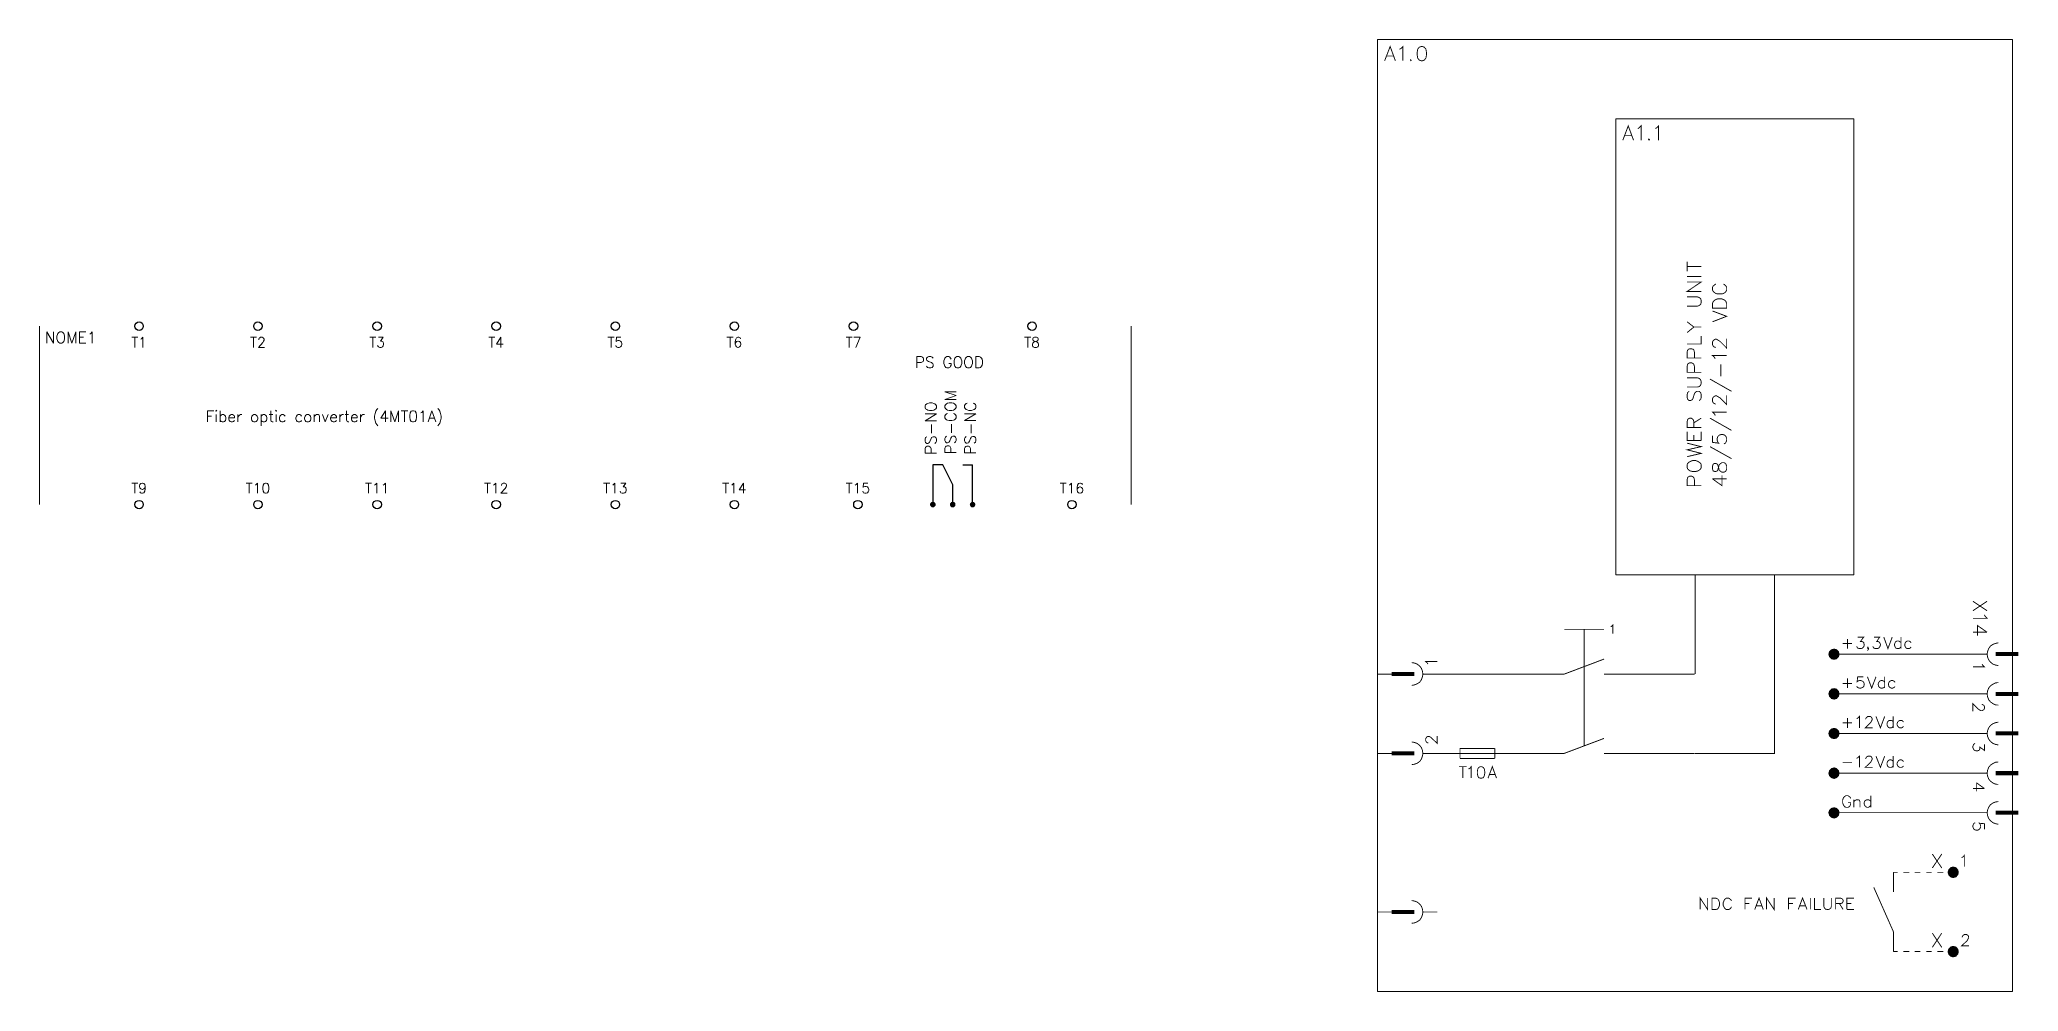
# Model space of a CAD drawing. Extents: x 90 to 441, y -78 to 91.
import ezdxf
from ezdxf.enums import TextEntityAlignment as Align

# ---------------------------------------------------------------- set-up
doc = ezdxf.new("R2010")
doc.units = 0
doc.header["$LTSCALE"] = 10
doc.header["$MEASUREMENT"] = 0
doc.layers.get('0').update_dxf_attribs({"linetype": 'CONTINUOUS'})
doc.styles.add('ROMANS', font='romans', dxfattribs={"height": 0.2})

msp = doc.modelspace()

# ---------------------------------------------------------------- hatches: boundary and pattern name
at = {"linetype": 'Continuous'}
for points in [[(247.82, 8.66), (247.72, 8.41), (248.76, 8.41), (248.71, 8.66)], [(247.72, 8.41), (247.82, 8.18), (248.71, 8.18), (248.76, 8.41)], [(248, 8.85), (247.82, 8.66), (248.71, 8.66), (248.48, 8.85)], [(247.82, 8.18), (248, 7.96), (248.48, 7.96), (248.71, 8.18)], [(248.26, 8.94), (248, 8.85), (248.48, 8.85), (248.48, 8.85)], [(248, 7.96), (248.48, 7.96), (248.26, 7.92), (248.26, 7.92)], [(251.34, 8.66), (251.28, 8.41), (252.27, 8.41), (252.23, 8.66)], [(251.28, 8.41), (251.34, 8.18), (252.23, 8.18), (252.27, 8.41)], [(251.51, 8.85), (251.34, 8.66), (252.23, 8.66), (252.04, 8.85)], [(251.34, 8.18), (251.51, 7.96), (252.04, 7.96), (252.23, 8.18)], [(251.78, 8.94), (251.51, 8.85), (252.04, 8.85), (252.04, 8.85)], [(251.51, 7.96), (252.04, 7.96), (251.78, 7.92), (251.78, 7.92)], [(254.9, 8.66), (254.81, 8.41), (255.83, 8.41), (255.73, 8.66)], [(254.81, 8.41), (254.9, 8.18), (255.73, 8.18), (255.83, 8.41)], [(255.07, 8.85), (254.9, 8.66), (255.73, 8.66), (255.57, 8.85)], [(254.9, 8.18), (255.07, 7.96), (255.57, 7.96), (255.73, 8.18)], [(255.29, 8.94), (255.07, 8.85), (255.57, 8.85), (255.57, 8.85)], [(255.07, 7.96), (255.57, 7.96), (255.29, 7.92), (255.29, 7.92)], [(407.81, -17.31), (407.46, -17.67), (409.18, -17.67), (408.83, -17.31)], [(408.35, -17.17), (407.81, -17.31), (408.83, -17.31), (408.83, -17.31)], [(407.46, -17.67), (407.31, -18.15), (409.31, -18.15), (409.18, -17.67)], [(407.31, -18.15), (407.46, -18.69), (409.18, -18.69), (409.31, -18.15)], [(407.46, -18.69), (407.81, -19.04), (408.83, -19.04), (409.18, -18.69)], [(407.81, -19.04), (408.83, -19.04), (408.35, -19.17), (408.35, -19.17)], [(441.07, -17.8), (441.07, -18.5), (437.03, -18.5), (437.03, -17.8)], [(329.74, -22.06), (329.74, -21.36), (333.8, -21.36), (333.8, -22.06)], [(407.81, -24.32), (407.46, -24.73), (409.18, -24.73), (408.83, -24.32)], [(408.35, -24.19), (407.81, -24.32), (408.83, -24.32), (408.83, -24.32)], [(407.46, -24.73), (407.31, -25.21), (409.31, -25.21), (409.18, -24.73)], [(407.31, -25.21), (407.46, -25.71), (409.18, -25.71), (409.31, -25.21)], [(407.46, -25.71), (407.81, -26.1), (408.83, -26.1), (409.18, -25.71)], [(407.81, -26.1), (408.83, -26.1), (408.35, -26.25), (408.35, -26.25)], [(441.07, -24.86), (441.07, -25.58), (437.03, -25.58), (437.03, -24.86)], [(407.81, -31.4), (407.46, -31.76), (409.18, -31.76), (408.83, -31.4)], [(408.35, -31.26), (407.81, -31.4), (408.83, -31.4), (408.83, -31.4)], [(407.46, -31.76), (407.31, -32.24), (409.31, -32.24), (409.18, -31.76)], [(407.31, -32.24), (407.46, -32.78), (409.18, -32.78), (409.31, -32.24)], [(407.46, -32.78), (407.81, -33.13), (408.83, -33.13), (409.18, -32.78)], [(407.81, -33.13), (408.83, -33.13), (408.35, -33.26), (408.35, -33.26)], [(441.07, -31.89), (441.07, -32.59), (437.03, -32.59), (437.03, -31.89)], [(329.74, -36.15), (329.74, -35.45), (333.8, -35.45), (333.8, -36.15)], [(407.81, -38.43), (407.46, -38.82), (409.18, -38.82), (408.83, -38.43)], [(408.35, -38.28), (407.81, -38.43), (408.83, -38.43), (408.83, -38.43)], [(407.46, -38.82), (407.31, -39.32), (409.31, -39.32), (409.18, -38.82)], [(407.31, -39.32), (407.46, -39.8), (409.18, -39.8), (409.31, -39.32)], [(407.46, -39.8), (407.81, -40.16), (408.83, -40.16), (409.18, -39.8)], [(407.81, -40.16), (408.83, -40.16), (408.35, -40.34), (408.35, -40.34)], [(441.07, -38.95), (441.07, -39.67), (437.03, -39.67), (437.03, -38.95)], [(407.81, -45.49), (407.46, -45.85), (409.18, -45.85), (408.83, -45.49)], [(408.35, -45.37), (407.81, -45.49), (408.83, -45.49), (408.83, -45.49)], [(407.46, -45.85), (407.31, -46.33), (409.31, -46.33), (409.18, -45.85)], [(407.31, -46.33), (407.46, -46.87), (409.18, -46.87), (409.31, -46.33)], [(407.46, -46.87), (407.81, -47.22), (408.83, -47.22), (409.18, -46.87)], [(407.81, -47.22), (408.83, -47.22), (408.35, -47.37), (408.35, -47.37)], [(441.07, -45.98), (441.07, -46.7), (437.03, -46.7), (437.03, -45.98)], [(428.99, -56.03), (428.63, -56.43), (430.36, -56.43), (430.01, -56.03)], [(429.47, -55.9), (428.99, -56.03), (430.01, -56.03), (430.01, -56.03)], [(428.63, -56.43), (428.48, -56.92), (430.49, -56.92), (430.36, -56.43)], [(428.48, -56.92), (428.63, -57.42), (430.36, -57.42), (430.49, -56.92)], [(428.63, -57.42), (428.99, -57.81), (430.01, -57.81), (430.36, -57.42)], [(428.99, -57.81), (430.01, -57.81), (429.47, -57.94), (429.47, -57.94)], [(329.74, -64.35), (329.74, -63.63), (333.8, -63.63), (333.8, -64.35)], [(428.99, -70.12), (428.63, -70.52), (430.36, -70.52), (430.01, -70.12)], [(429.47, -69.99), (428.99, -70.12), (430.01, -70.12), (430.01, -70.12)], [(428.63, -70.52), (428.48, -71.01), (430.49, -71.01), (430.36, -70.52)], [(428.48, -71.01), (428.63, -71.51), (430.36, -71.51), (430.49, -71.01)], [(428.63, -71.51), (428.99, -71.9), (430.01, -71.9), (430.36, -71.51)], [(428.99, -71.9), (430.01, -71.9), (429.47, -72.03), (429.47, -72.03)]]:
    msp.add_hatch(color=256, dxfattribs=at).paths.add_polyline_path(points)

# ---------------------------------------------------------------- linework, layer by layer
at = {"lineweight": 5}
for p, q in [((89.59, 8.41), (89.59, 40.11)), ((283.49, 40.11), (283.49, 8.41))]:
    msp.add_line(p, q, dxfattribs=at)
for p, q in [((250, 15.47), (248.26, 15.47)), ((248.26, 15.47), (248.26, 8.41)), ((251.78, 11.91), (250, 15.47)), ((253.56, 15.47), (255.29, 15.47)), ((255.29, 8.41), (255.29, 15.47)), ((251.78, 8.41), (251.78, 11.91)), ((248.26, 8.41), (248.26, 8.41)), ((251.78, 8.41), (251.78, 8.41)), ((255.29, 8.41), (255.29, 8.41))]:
    msp.add_line(p, q)
for points in [[(327.25, 91.04), (440.05, 91.04), (440.05, -78.09), (327.25, -78.09)], [(369.54, 76.95), (411.85, 76.95), (411.85, -4.06), (369.54, -4.06)]]:
    msp.add_lwpolyline(points, close=True, dxfattribs=at)
at = {"const_width": 0.159}
for points in [[(328.5, 87.27), (329.48, 89.8), (330.41, 87.27)], [(330.05, 88.11), (328.85, 88.11)], [(331.13, 89.31), (331.39, 89.44), (331.74, 89.8), (331.74, 87.27)], [(334.99, 89.8), (334.63, 89.67), (334.37, 89.31), (334.28, 88.74), (334.28, 88.33), (334.37, 87.76), (334.63, 87.4), (334.99, 87.27), (335.21, 87.27), (335.56, 87.4), (335.84, 87.76), (335.93, 88.33), (335.93, 88.74), (335.84, 89.31), (335.56, 89.67), (335.21, 89.8), (334.99, 89.8)], [(333.17, 87.53), (333.08, 87.4), (333.17, 87.27), (333.3, 87.4)], [(370.81, 73.16), (371.77, 75.7), (372.71, 73.16)], [(372.36, 74.02), (371.16, 74.02)], [(373.48, 75.22), (373.7, 75.35), (374.05, 75.7), (374.05, 73.16)], [(376.59, 75.22), (376.81, 75.35), (377.16, 75.7), (377.16, 73.16)], [(375.48, 73.44), (375.38, 73.31), (375.48, 73.16), (375.61, 73.31)], [(382.23, 49.88), (382.23, 51.56)], [(384.73, 50.71), (382.23, 50.71)], [(384.73, 46.28), (382.23, 46.28), (384.73, 47.97), (382.23, 47.97)], [(382.23, 48.95), (384.73, 48.95)], [(387.34, 47.62), (387.12, 47.47), (386.86, 47.24), (386.73, 47.02), (386.73, 46.54), (386.86, 46.28), (387.12, 46.06), (387.34, 45.91), (387.7, 45.84), (388.33, 45.84), (388.68, 45.91), (388.9, 46.06), (389.12, 46.28), (389.25, 46.54), (389.25, 47.02), (389.12, 47.24), (388.9, 47.47), (388.68, 47.62)], [(382.23, 43.65), (384.01, 43.65), (384.36, 43.78), (384.64, 44), (384.73, 44.37), (384.73, 44.63), (384.64, 44.98), (384.36, 45.21), (384.01, 45.33), (382.23, 45.33)], [(389.25, 43.3), (386.73, 43.3), (386.73, 44.15), (386.86, 44.5), (387.12, 44.72), (387.34, 44.85), (387.7, 44.98), (388.33, 44.98), (388.68, 44.85), (388.9, 44.72), (389.12, 44.5), (389.25, 44.15), (389.25, 43.3)], [(386.73, 40.89), (389.25, 41.87), (386.73, 42.81)], [(382.23, 38.98), (383.43, 39.96), (382.23, 40.89)], [(383.43, 39.96), (384.73, 39.96)], [(382.23, 36.94), (384.73, 36.94), (384.73, 38.36)], [(384.73, 34.45), (382.23, 34.45), (382.23, 35.51), (382.32, 35.86), (382.45, 36.01), (382.67, 36.08), (383.02, 36.08), (383.3, 36.01), (383.43, 35.86), (383.52, 35.51), (383.52, 34.45)], [(387.34, 36.36), (387.21, 36.36), (386.99, 36.45), (386.86, 36.58), (386.73, 36.81), (386.73, 37.29), (386.86, 37.57), (386.99, 37.64), (387.21, 37.79), (387.47, 37.79), (387.7, 37.64), (388.07, 37.42), (389.25, 36.23), (389.25, 37.92)], [(384.73, 31.91), (382.23, 31.91), (382.23, 32.99), (382.32, 33.34), (382.45, 33.47), (382.67, 33.6), (383.02, 33.6), (383.3, 33.47), (383.43, 33.34), (383.52, 32.99), (383.52, 31.91)], [(387.21, 34.32), (387.12, 34.54), (386.73, 34.9), (389.25, 34.9)], [(388.2, 31.21), (388.2, 33.34)], [(382.23, 29.3), (384.01, 29.3), (384.36, 29.37), (384.64, 29.65), (384.73, 30), (384.73, 30.22), (384.64, 30.58), (384.36, 30.85), (384.01, 30.93), (382.23, 30.93)], [(382.58, 28.54), (382.32, 28.31), (382.23, 27.96), (382.23, 27.46), (382.32, 27.11), (382.58, 26.89), (382.8, 26.89), (383.02, 26.98), (383.17, 27.11), (383.3, 27.37), (383.52, 28.09), (383.65, 28.31), (383.78, 28.44), (384.01, 28.54), (384.36, 28.54), (384.64, 28.31), (384.73, 27.96), (384.73, 27.46), (384.64, 27.11), (384.36, 26.89)], [(390.11, 28.54), (386.29, 30.71)], [(387.21, 24.22), (387.12, 24.5), (386.73, 24.85), (389.25, 24.85)], [(387.34, 26.28), (387.21, 26.28), (386.99, 26.41), (386.86, 26.53), (386.73, 26.76), (386.73, 27.24), (386.86, 27.46), (386.99, 27.59), (387.21, 27.74), (387.47, 27.74), (387.7, 27.59), (388.07, 27.37), (389.25, 26.18), (389.25, 27.81)], [(384.73, 22.09), (382.23, 22.09), (382.23, 23.16), (382.32, 23.51), (382.45, 23.64), (382.67, 23.77), (382.95, 23.77), (383.17, 23.64), (383.3, 23.51), (383.43, 23.16), (383.43, 22.09)], [(384.73, 19.82), (382.23, 19.82), (382.23, 21.38)], [(383.43, 22.94), (384.73, 23.77)], [(384.73, 19.82), (384.73, 21.38)], [(390.11, 21.6), (386.29, 23.77)], [(382.23, 16.93), (384.73, 17.51), (382.23, 18.14), (384.73, 18.71), (382.23, 19.32)], [(383.43, 20.75), (383.43, 19.82)], [(390.11, 16.58), (386.29, 18.71)], [(386.73, 20.66), (386.73, 19.47), (387.84, 19.32), (387.7, 19.47), (387.57, 19.82), (387.57, 20.18), (387.7, 20.53), (387.92, 20.75), (388.33, 20.88), (388.55, 20.88), (388.9, 20.75), (389.12, 20.53), (389.25, 20.18), (389.25, 19.82), (389.12, 19.47), (389.03, 19.32), (388.77, 19.19)], [(382.23, 15.02), (382.32, 14.74), (382.58, 14.52), (382.8, 14.39), (383.17, 14.3), (383.78, 14.3), (384.14, 14.39), (384.36, 14.52), (384.64, 14.74), (384.73, 15.02), (384.73, 15.5), (384.64, 15.73), (384.36, 15.95), (384.14, 16.08), (383.78, 16.23), (383.17, 16.23), (382.8, 16.08), (382.58, 15.95), (382.32, 15.73), (382.23, 15.5), (382.23, 15.02)], [(386.73, 14.74), (386.86, 14.39), (387.12, 14.3), (387.34, 14.3), (387.57, 14.39), (387.7, 14.67), (387.84, 15.15), (387.92, 15.5), (388.2, 15.73), (388.42, 15.86), (388.77, 15.86), (389.03, 15.73), (389.12, 15.6), (389.25, 15.24), (389.25, 14.74), (389.12, 14.39), (389.03, 14.3), (388.77, 14.17), (388.42, 14.17), (388.2, 14.3), (387.92, 14.52), (387.84, 14.89), (387.7, 15.37), (387.57, 15.6), (387.34, 15.73), (387.12, 15.73), (386.86, 15.6), (386.73, 15.24), (386.73, 14.74)], [(384.73, 11.78), (382.23, 11.78), (382.23, 12.83), (382.32, 13.2), (382.45, 13.33), (382.67, 13.46), (383.02, 13.46), (383.3, 13.33), (383.43, 13.2), (383.52, 12.83), (383.52, 11.78)], [(386.73, 12.98), (388.42, 11.78), (388.42, 13.59)], [(389.25, 12.98), (386.73, 12.98)], [(383.65, -4.06), (383.65, -21.71)], [(383.65, -35.8), (397.76, -35.8), (397.76, -4.06)], [(435.51, -10.45), (432.99, -8.77)], [(432.99, -10.45), (435.51, -8.77)], [(367.47, -13.75), (360.39, -13.75)], [(363.95, -34.46), (363.95, -13.75)], [(368.65, -13.31), (368.8, -13.22), (369.03, -12.99), (369.03, -14.5)], [(435.03, -11.18), (435.16, -11.44), (435.51, -11.79), (432.99, -11.79)], [(435.51, -14.27), (433.82, -13.09), (433.82, -14.9)], [(409.85, -16.28), (411.54, -16.28)], [(410.7, -17.17), (410.7, -15.44)], [(412.52, -15.13), (413.6, -15.13), (413, -15.92), (413.28, -15.92), (413.5, -16.02), (413.6, -16.11), (413.67, -16.42), (413.67, -16.59), (413.6, -16.87), (413.37, -17.09), (413.1, -17.17), (412.84, -17.17), (412.52, -17.09), (412.43, -16.94), (412.34, -16.78)], [(414.43, -17.09), (414.34, -17.17), (414.26, -17.09), (414.34, -16.94), (414.43, -17.09), (414.43, -17.26), (414.34, -17.44), (414.26, -17.54)], [(415.41, -15.13), (416.43, -15.13), (415.9, -15.92), (416.17, -15.92), (416.34, -16.02), (416.43, -16.11), (416.56, -16.42), (416.56, -16.59), (416.43, -16.87), (416.27, -17.09), (415.99, -17.17), (415.67, -17.17), (415.41, -17.09), (415.32, -16.94), (415.19, -16.78)], [(417.16, -15.13), (417.9, -17.17), (418.66, -15.13)], [(420.22, -16.11), (419.99, -15.92), (419.83, -15.83), (419.51, -15.83), (419.33, -15.92), (419.16, -16.11), (419.07, -16.42), (419.07, -16.59), (419.16, -16.87), (419.33, -17.09), (419.51, -17.17), (419.83, -17.17), (419.99, -17.09), (420.22, -16.87)], [(420.22, -15.13), (420.22, -17.17)], [(422.03, -16.11), (421.81, -15.92), (421.64, -15.83), (421.33, -15.83), (421.16, -15.92), (420.98, -16.11), (420.88, -16.42), (420.88, -16.59), (420.98, -16.87), (421.16, -17.09), (421.33, -17.17), (421.64, -17.17), (421.81, -17.09), (422.03, -16.87)], [(432.99, -14.27), (435.51, -14.27)], [(437.51, -16.15), (437.03, -16.24), (436.55, -16.42), (436.1, -16.72), (435.79, -17.17), (435.6, -17.67), (435.51, -18.15), (435.6, -18.69), (435.79, -19.17), (436.1, -19.58), (436.55, -19.93), (437.03, -20.11), (437.51, -20.19)], [(333.3, -23.71), (333.8, -23.62), (334.28, -23.43), (334.73, -23.14), (335.04, -22.69), (335.21, -22.19), (335.3, -21.71), (335.21, -21.17), (335.04, -20.69), (334.73, -20.28), (334.28, -19.93), (333.8, -19.74), (333.3, -19.67)], [(336.19, -19.93), (336.1, -19.74), (335.78, -19.45), (337.84, -19.45)], [(367.47, -19.04), (360.39, -21.71)], [(408.35, -18.15), (408.35, -18.15)], [(432.99, -18.15), (408.35, -18.15)], [(435.51, -18.15), (432.99, -18.15)], [(432.99, -18.15), (432.99, -18.15)], [(434.62, -19.93), (434.71, -20.11), (435.03, -20.41), (432.99, -20.41)], [(329.74, -21.71), (327.25, -21.71)], [(327.25, -21.71), (327.25, -21.71)], [(335.3, -21.71), (337.84, -21.71)], [(353.36, -21.71), (337.84, -21.71)], [(337.84, -21.71), (337.84, -21.71)], [(351.54, -21.71), (360.39, -21.71)], [(375.38, -21.71), (367.47, -21.71)], [(375.38, -21.71), (383.56, -21.71)], [(409.85, -23.36), (411.54, -23.36)], [(410.7, -24.19), (410.7, -22.47)], [(413.5, -22.19), (412.52, -22.19), (412.43, -23.04), (412.52, -22.95), (412.84, -22.86), (413.1, -22.86), (413.37, -22.95), (413.6, -23.17), (413.67, -23.43), (413.67, -23.62), (413.6, -23.93), (413.37, -24.1), (413.1, -24.19), (412.84, -24.19), (412.52, -24.1), (412.43, -24.02), (412.34, -23.84)], [(414.26, -22.19), (415.01, -24.19), (415.77, -22.19)], [(417.32, -23.17), (417.16, -22.95), (416.93, -22.86), (416.66, -22.86), (416.43, -22.95), (416.27, -23.17), (416.17, -23.43), (416.17, -23.62), (416.27, -23.93), (416.43, -24.1), (416.66, -24.19), (416.93, -24.19), (417.16, -24.1), (417.32, -23.93)], [(417.32, -22.19), (417.32, -24.19)], [(419.16, -23.17), (418.97, -22.95), (418.75, -22.86), (418.49, -22.86), (418.27, -22.95), (418.08, -23.17), (417.99, -23.43), (417.99, -23.62), (418.08, -23.93), (418.27, -24.1), (418.49, -24.19), (418.75, -24.19), (418.97, -24.1), (419.16, -23.93)], [(437.51, -23.21), (437.03, -23.26), (436.55, -23.49), (436.1, -23.8), (435.79, -24.19), (435.6, -24.69), (435.51, -25.21), (435.6, -25.75), (435.79, -26.25), (436.1, -26.64), (436.55, -26.95), (437.03, -27.18), (437.51, -27.21)], [(408.35, -25.21), (408.35, -25.21)], [(408.35, -25.21), (432.99, -25.21)], [(435.51, -25.21), (432.99, -25.21)], [(432.99, -25.21), (432.99, -25.21)], [(434.55, -27.08), (434.62, -27.08), (434.81, -27.18), (434.94, -27.27), (435.03, -27.44), (435.03, -27.84), (434.94, -28.01), (434.81, -28.1), (434.62, -28.2), (434.45, -28.2), (434.23, -28.1), (433.95, -27.94), (432.99, -26.95), (432.99, -28.33)], [(409.85, -30.38), (411.54, -30.38)], [(410.7, -31.26), (410.7, -29.53)], [(412.34, -29.62), (412.52, -29.53), (412.84, -29.22), (412.84, -31.26)], [(413.95, -29.72), (413.95, -29.62), (414.08, -29.44), (414.17, -29.35), (414.34, -29.22), (414.75, -29.22), (414.93, -29.35), (415.01, -29.44), (415.1, -29.62), (415.1, -29.79), (415.01, -30.01), (414.84, -30.29), (413.86, -31.26), (415.19, -31.26)], [(415.77, -29.22), (416.56, -31.26), (417.32, -29.22)], [(418.84, -30.2), (418.66, -30.01), (418.49, -29.94), (418.18, -29.94), (417.99, -30.01), (417.82, -30.2), (417.73, -30.51), (417.73, -30.68), (417.82, -30.96), (417.99, -31.18), (418.18, -31.26), (418.49, -31.26), (418.66, -31.18), (418.84, -30.96)], [(418.84, -29.22), (418.84, -31.26)], [(420.66, -30.2), (420.49, -30.01), (420.31, -29.94), (419.99, -29.94), (419.83, -30.01), (419.64, -30.2), (419.51, -30.51), (419.51, -30.68), (419.64, -30.96), (419.83, -31.18), (419.99, -31.26), (420.31, -31.26), (420.49, -31.18), (420.66, -30.96)], [(437.51, -30.24), (437.03, -30.33), (436.55, -30.51), (436.1, -30.83), (435.79, -31.26), (435.6, -31.76), (435.51, -32.24), (435.6, -32.78), (435.79, -33.26), (436.1, -33.67), (436.55, -34.02), (437.03, -34.2), (437.51, -34.3)], [(333.3, -37.8), (333.8, -37.71), (334.28, -37.54), (334.73, -37.23), (335.04, -36.78), (335.21, -36.28), (335.3, -35.8), (335.21, -35.26), (335.04, -34.78), (334.73, -34.37), (334.28, -34.02), (333.8, -33.85), (333.3, -33.76)], [(336.28, -33.93), (336.19, -33.93), (336, -33.85), (335.93, -33.76), (335.78, -33.54), (335.78, -33.18), (335.93, -32.96), (336, -32.87), (336.19, -32.78), (336.38, -32.78), (336.6, -32.87), (336.86, -33.09), (337.84, -34.02), (337.84, -32.68)], [(341.88, -36.69), (341.88, -34.91), (348.07, -34.91)], [(348.07, -36.69), (348.07, -34.91)], [(367.47, -33.13), (360.39, -35.8)], [(408.35, -32.24), (408.35, -32.24)], [(432.99, -32.24), (408.35, -32.24)], [(435.51, -32.24), (432.99, -32.24)], [(432.99, -32.24), (432.99, -32.24)], [(435.03, -34.2), (435.03, -35.26), (434.23, -34.69), (434.23, -34.96), (434.14, -35.19), (434.05, -35.26), (433.79, -35.35), (433.56, -35.35), (433.29, -35.26), (433.12, -35.09), (432.99, -34.78), (432.99, -34.52), (433.12, -34.2), (433.21, -34.11), (433.38, -34.02)], [(329.74, -35.8), (327.25, -35.8)], [(327.25, -35.8), (327.25, -35.8)], [(335.3, -35.8), (337.84, -35.8)], [(337.84, -35.8), (354.25, -35.8)], [(337.84, -35.8), (337.84, -35.8)], [(341.72, -38.15), (343.05, -38.15)], [(348.07, -36.69), (341.88, -36.69)], [(342.38, -38.15), (342.38, -40.19)], [(343.4, -38.56), (343.62, -38.47), (343.88, -38.15), (343.88, -40.19)], [(345.53, -38.15), (345.22, -38.28), (345.05, -38.56), (344.96, -39.04), (344.96, -39.32), (345.05, -39.8), (345.22, -40.12), (345.53, -40.19), (345.72, -40.19), (346.02, -40.12), (346.2, -39.8), (346.29, -39.32), (346.29, -39.04), (346.2, -38.56), (346.02, -38.28), (345.72, -38.15), (345.53, -38.15)], [(346.87, -40.19), (347.63, -38.15), (348.37, -40.19)], [(360.39, -35.8), (354.25, -35.8)], [(367.47, -35.8), (375.38, -35.8)], [(383.56, -35.8), (375.38, -35.8)], [(409.85, -37.45), (411.54, -37.45)], [(412.34, -36.69), (412.52, -36.56), (412.84, -36.28), (412.84, -38.28)], [(413.95, -36.78), (413.95, -36.69), (414.08, -36.47), (414.17, -36.37), (414.34, -36.28), (414.75, -36.28), (414.93, -36.37), (415.01, -36.47), (415.1, -36.69), (415.1, -36.87), (415.01, -37.04), (414.84, -37.36), (413.86, -38.28), (415.19, -38.28)], [(415.77, -36.28), (416.56, -38.28), (417.32, -36.28)], [(418.84, -37.26), (418.66, -37.04), (418.49, -36.95), (418.18, -36.95), (417.99, -37.04), (417.82, -37.26), (417.73, -37.54), (417.73, -37.71), (417.82, -38.02), (417.99, -38.21), (418.18, -38.28), (418.49, -38.28), (418.66, -38.21), (418.84, -38.02)], [(418.84, -36.28), (418.84, -38.28)], [(420.66, -37.26), (420.49, -37.04), (420.31, -36.95), (419.99, -36.95), (419.83, -37.04), (419.64, -37.26), (419.51, -37.54), (419.51, -37.71), (419.64, -38.02), (419.83, -38.21), (419.99, -38.28), (420.31, -38.28), (420.49, -38.21), (420.66, -38.02)], [(437.51, -37.32), (437.03, -37.36), (436.55, -37.58), (436.1, -37.89), (435.79, -38.28), (435.6, -38.78), (435.51, -39.32), (435.6, -39.84), (435.79, -40.34), (436.1, -40.73), (436.55, -41.05), (437.03, -41.27), (437.51, -41.3)], [(348.11, -39.54), (347.13, -39.54)], [(408.35, -39.32), (408.35, -39.32)], [(408.35, -39.32), (432.99, -39.32)], [(435.51, -39.32), (432.99, -39.32)], [(432.99, -39.32), (432.99, -39.32)], [(432.99, -42.03), (435.03, -42.03)], [(435.03, -42.03), (433.66, -41.05), (433.66, -42.51)], [(411.28, -43.81), (411.19, -43.62), (411.02, -43.46), (410.8, -43.31), (410.43, -43.31), (410.2, -43.46), (410.04, -43.62), (409.94, -43.81), (409.85, -44.12), (409.85, -44.55), (409.94, -44.86), (410.04, -45.05), (410.2, -45.27), (410.43, -45.37), (410.8, -45.37), (411.02, -45.27), (411.19, -45.05), (411.28, -44.86), (411.28, -44.55), (410.8, -44.55)], [(411.85, -44.03), (411.85, -45.37)], [(411.85, -44.38), (412.11, -44.12), (412.34, -44.03), (412.61, -44.03), (412.84, -44.12), (412.93, -44.38), (412.93, -45.37)], [(414.84, -44.29), (414.62, -44.12), (414.43, -44.03), (414.17, -44.03), (413.95, -44.12), (413.76, -44.29), (413.67, -44.55), (413.67, -44.77), (413.76, -45.05), (413.95, -45.27), (414.17, -45.37), (414.43, -45.37), (414.62, -45.27), (414.84, -45.05)], [(414.84, -45.37), (414.84, -43.31)], [(437.51, -44.35), (437.03, -44.42), (436.55, -44.6), (436.1, -44.92), (435.79, -45.37), (435.6, -45.85), (435.51, -46.33), (435.6, -46.87), (435.79, -47.37), (436.1, -47.76), (436.55, -48.11), (437.03, -48.29), (437.51, -48.39)], [(408.35, -46.33), (408.35, -46.33)], [(432.99, -46.33), (408.35, -46.33)], [(435.51, -46.33), (432.99, -46.33)], [(432.99, -46.33), (432.99, -46.33)], [(435.03, -49.28), (435.03, -48.29), (434.14, -48.2), (434.23, -48.29), (434.36, -48.61), (434.36, -48.87), (434.23, -49.18), (434.05, -49.35), (433.79, -49.44), (433.56, -49.44), (433.29, -49.35), (433.12, -49.18), (432.99, -48.87), (432.99, -48.61), (433.12, -48.29), (433.21, -48.2), (433.38, -48.11)], [(425.78, -56.16), (427.46, -53.67)], [(425.78, -53.67), (427.46, -56.16)], [(430.99, -54.3), (431.21, -54.21), (431.47, -53.89), (431.47, -55.9)], [(418.88, -71.01), (418.88, -67.5), (415.38, -59.59)], [(418.88, -60.44), (418.88, -56.92)], [(418.88, -56.92), (418.88, -56.92)], [(418.88, -56.92), (419.64, -56.92)], [(420.66, -56.92), (421.68, -56.92)], [(422.66, -56.92), (423.68, -56.92)], [(424.7, -56.92), (425.69, -56.92)], [(426.7, -56.92), (427.74, -56.92)], [(428.71, -56.92), (429.47, -56.92)], [(429.47, -56.92), (429.47, -56.92)], [(333.3, -65.98), (333.8, -65.91), (334.28, -65.72), (334.73, -65.41), (335.04, -64.96), (335.21, -64.48), (335.3, -63.98), (335.21, -63.46), (335.04, -62.96), (334.73, -62.57), (334.28, -62.2), (333.8, -62.03), (333.3, -61.94)], [(384.54, -63.53), (384.54, -61.5), (385.88, -63.53), (385.88, -61.5)], [(386.64, -63.53), (386.64, -61.5), (387.31, -61.5), (387.62, -61.63), (387.79, -61.81), (387.88, -62), (387.97, -62.29), (387.97, -62.79), (387.88, -63.05), (387.79, -63.24), (387.62, -63.46), (387.31, -63.53), (386.64, -63.53)], [(390.11, -62), (390.01, -61.81), (389.79, -61.63), (389.61, -61.5), (389.22, -61.5), (389.03, -61.63), (388.86, -61.81), (388.77, -62), (388.64, -62.29), (388.64, -62.79), (388.86, -63.24), (389.03, -63.46), (389.22, -63.53), (389.61, -63.53), (389.79, -63.46), (390.01, -63.24), (390.11, -63.05)], [(392.5, -63.53), (392.5, -61.5), (393.76, -61.5)], [(393.26, -62.48), (392.5, -62.48)], [(394.24, -63.53), (395, -61.5), (395.76, -63.53)], [(395.48, -62.87), (394.5, -62.87)], [(396.34, -63.53), (396.34, -61.5), (397.67, -63.53), (397.67, -61.5)], [(400.25, -63.53), (400.25, -61.5), (401.49, -61.5)], [(401.04, -62.48), (400.25, -62.48)], [(401.97, -63.53), (402.73, -61.5), (403.53, -63.53)], [(403.23, -62.87), (402.29, -62.87)], [(404.12, -63.53), (404.12, -61.5)], [(404.86, -61.5), (404.86, -63.53), (406.03, -63.53)], [(406.51, -61.5), (406.51, -62.96), (406.61, -63.24), (406.79, -63.46), (407.09, -63.53), (407.27, -63.53), (407.53, -63.46), (407.76, -63.24), (407.85, -62.96), (407.85, -61.5)], [(408.61, -63.53), (408.61, -61.5), (409.46, -61.5), (409.76, -61.63), (409.85, -61.72), (409.94, -61.9), (409.94, -62.07), (409.85, -62.29), (409.76, -62.39), (409.46, -62.48), (408.61, -62.48)], [(409.28, -62.48), (409.94, -63.53)], [(410.61, -63.53), (410.61, -61.5), (411.85, -61.5)], [(411.41, -62.48), (410.61, -62.48)], [(329.74, -63.98), (327.25, -63.98)], [(327.25, -63.98), (327.25, -63.98)], [(335.3, -63.98), (337.84, -63.98)], [(337.84, -63.98), (337.84, -63.98)], [(410.61, -63.53), (411.85, -63.53)], [(425.78, -70.26), (427.46, -67.72)], [(425.78, -67.72), (427.46, -70.26)], [(431.08, -68.49), (431.08, -68.39), (431.21, -68.17), (431.3, -68.08), (431.47, -67.98), (431.88, -67.98), (432.04, -68.08), (432.14, -68.17), (432.23, -68.39), (432.23, -68.56), (432.14, -68.74), (431.97, -69.06), (430.99, -69.99), (432.32, -69.99)], [(418.88, -71.01), (418.88, -71.01)], [(419.64, -71.01), (418.88, -71.01)], [(420.66, -71.01), (421.68, -71.01)], [(422.66, -71.01), (423.68, -71.01)], [(424.7, -71.01), (425.69, -71.01)], [(426.7, -71.01), (427.74, -71.01)], [(429.47, -71.01), (429.47, -71.01)]]:
    msp.add_lwpolyline(points, dxfattribs=at)
for centre in [(107.26, 40.11), (128.38, 40.11), (149.55, 40.11), (170.69, 40.11), (191.86, 40.11), (213, 40.11), (234.17, 40.11), (265.87, 40.11), (107.26, 8.41), (128.38, 8.41), (149.55, 8.41), (170.69, 8.41), (191.86, 8.41), (213, 8.41), (234.94, 8.41), (272.96, 8.41)]:
    msp.add_circle(centre, 0.75)

# ---------------------------------------------------------------- texts
at = {"color": 7, "linetype": 'Continuous', "style": 'ROMANS'}
for s, p in [('PS GOOD', (251.2, 32.7)), ('Fiber optic converter (4MT01A)', (140.17, 23.09))]:
    msp.add_text(s, height=2, dxfattribs=at).set_placement(p, align=Align.CENTER)
for s, p in [('PS-COM', (252.4, 23.07)), ('PS-NO', (248.88, 21.98)), ('PS-NC', (255.9, 21.98))]:
    msp.add_text(s, height=2, rotation=90, dxfattribs=at).set_placement(p, align=Align.CENTER)
at = {"lineweight": 5, "style": 'ROMANS', "flags": 4}
msp.add_attdef('NOME1', text='NOME1', height=2, dxfattribs=at).set_placement((90.53, 38.09), align=Align.MIDDLE_LEFT)
for tag, text, p in [('T1', 'T1', (107.26, 38.14)), ('T2', 'T2', (128.38, 38.14)), ('T3', 'T3', (149.55, 38.14)), ('T4', 'T4', (170.69, 38.14)), ('T5', 'T5', (191.86, 38.14)), ('T6', 'T6', (213, 38.14)), ('T7', 'T7', (234.17, 38.14)), ('T8', 'T8', (265.87, 38.14))]:
    msp.add_attdef(tag, text=text, height=1.8, dxfattribs=at).set_placement(p, align=Align.TOP_CENTER)
for tag, text, p in [('T9', 'T9', (107.26, 9.89)), ('T10', 'T10', (128.38, 9.89)), ('T11', 'T11', (149.55, 9.89)), ('T12', 'T12', (170.69, 9.89)), ('T13', 'T13', (191.86, 9.89)), ('T14', 'T14', (213, 9.89)), ('T15', 'T15', (234.94, 9.89)), ('T16', 'T16', (272.96, 9.89))]:
    msp.add_attdef(tag, text=text, height=1.8, dxfattribs=at).set_placement(p, align=Align.BOTTOM_CENTER)

doc.saveas('drawing.dxf')
